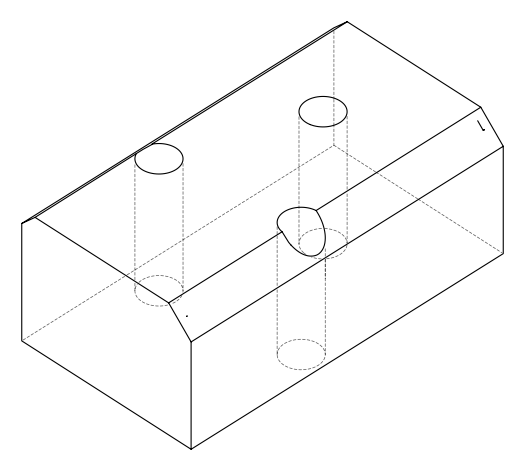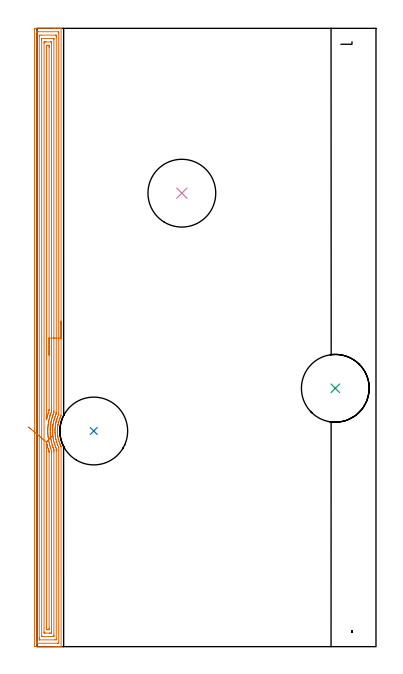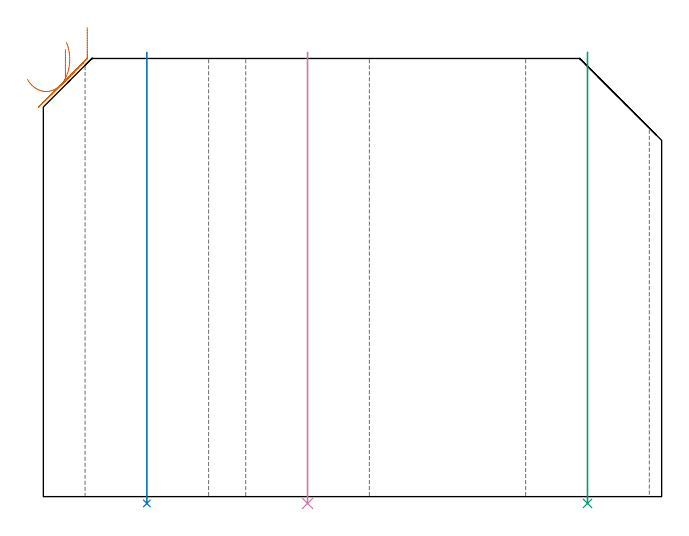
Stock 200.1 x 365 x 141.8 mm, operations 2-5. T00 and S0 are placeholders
(PLAN: 5 operations, 1 tool changes, 47.3 min)
(1 AREA_MILL | FG_CHAMFER_SURFACE | UGT0205_001 | 27.72 min | 126580 mm3)
(2 AREA_MILL_1 | FG_CHAMFER_SURFACE_1 | UGT0205_001 | 17.84 min | 44985 mm3)
(3 INDEXABLE_INSERT_DRILL_THROUGH_HOLE_FROM_SOLID | STEP1HOLE | NXT0302_035 | 0.59 min | 178103 mm3)
(4 INDEXABLE_INSERT_DRILL_THROUGH_HOLE_FROM_SOLID_1 | STEP1HOLE_1 | NXT0302_035 | 0.59 min | 172684 mm3)
(5 INDEXABLE_INSERT_DRILL_THROUGH_HOLE_FROM_SOLID_2 | STEP1HOLE_2 | NXT0302_035 | 0.59 min | 178116 mm3)
(TOOL UGT0205_001 | Chamfer Mill 20 x 3 x 45 deg. | D20 FL50 Z2)
(TOOL NXT0302_035 | Index. Insert Drill 40mm [880-D4000L40-05] | D40 PA176 FL200 Z2)
(OP 2 AREA_MILL_1)
G17 G21 G94 G90
T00 M6
G54
G17 G0 G90 X14.2 Y192.154 S1061 M3
G43 Z151.8 H0
G94 G1 Y192.116 Z150.928 F250.
Y192.002 Z150.063
Y191.813 Z149.212
Y191.551 Z148.38
Y191.217 Z147.574
Y190.814 Z146.8
Y190.346 Z146.064
Y189.815 Z145.372
Y189.225 Z144.729
Y188.582 Z144.139
Y187.89 Z143.608
Y187.154 Z143.14
Y186.38 Z142.737
Y185.574 Z142.403
Y184.742 Z142.141
Y183.891 Z141.952
Y183.026 Z141.838
Y182.154 Z141.8
Y136.472
X14.194 Y136.423 Z141.791
X14.177 Y136.37 Z141.775
X14.099 Y136.212 Z141.698
X13.87 Y135.724 Z141.47
X13.814 Y135.603 Z141.413
X13.796 Y135.562 Z141.396
X13.613 Y135.132 Z141.209
X13.518 Y134.914 Z141.118
X13.432 Y134.71 Z141.028
X13.423 Y134.685 Z141.018
X13.207 Y134.136 Z140.805
X13.097 Y133.816 Z140.696
X13.09 Y133.791 Z140.688
X12.818 Y132.923 Z140.415
X12.579 Y132.029 Z140.177
X12.374 Y131.11 Z139.969
X12.345 Y130.969 Z139.943
X12.314 Y130.813 Z139.913
X12.279 Y130.586 Z139.878
X12.229 Y130.243 Z139.822
X12.226 Y130.216 Z139.818
X12.125 Y129.417 Z139.722
X12.116 Y129.35 Z139.714
X12.047 Y128.53 Z139.643
X12.042 Y128.457 Z139.635
X12.041 Y128.429 Z139.633
X12.018 Y128.01 Z139.614
X12.011 Y127.758 Z139.609
X12.007 Y127.563 Z139.602
X12.008 Y127.535 Z139.601
X12.006 Y127.116
X12.009 Y127.007
X12.016 Y126.793
X12.019 Y126.67 Z139.607
X12.06 Y125.938 Z139.656
X12.067 Y125.828 Z139.661
X12.071 Y125.777 Z139.663
X12.074 Y125.747 Z139.665
X12.105 Y125.425 Z139.699
X12.16 Y124.883 Z139.751
X12.287 Y123.96 Z139.883
X12.3 Y123.873 Z139.898
X12.314 Y123.787 Z139.913
X12.458 Y123.097 Z140.053
X12.672 Y122.203 Z140.269
X12.93 Y121.296 Z140.529
X13.063 Y120.886 Z140.659
X13.206 Y120.463 Z140.806
X13.333 Y120.151 Z140.93
X13.421 Y119.938 Z141.015
X13.498 Y119.739 Z141.098
X13.514 Y119.699 Z141.114
X13.587 Y119.524 Z141.183
X13.831 Y118.971 Z141.43
X13.983 Y118.63 Z141.58
X14. Y118.597 Z141.596
X14.187 Y118.208 Z141.786
X14.194 Y118.178 Z141.794
X14.2 Y118.151 Z141.8
Y0.177
X14.198 Y0.01 Z141.789
X14.047 Y0.003 Z141.639
X13.889 Y0. Z141.489
X13.623 Z141.223
X12.93 Z140.524
X11.706 Z139.302
X11.175 Z138.769
X10.563 Z138.158
X-1.107 Z126.49
X-1.375 Y0.003 Z126.222
X-1.492 Y0.01 Z126.106
X-1.499 Y0.129 Z126.099
X-1.5 Y0.624 Z126.1
Y363.883
X-1.499 Y364.377 Z126.101
X-1.496 Y364.773 Z126.102
X-1.493 Y364.99 Z126.105
X-1.107 Y365. Z126.49
X10.563 Z138.158
X12.93 Z140.524
X13.623 Z141.223
X13.889 Z141.489
X14.047 Y364.997 Z141.639
X14.197 Y364.99 Z141.788
X14.2 Y364.823 Z141.8
Y182.154
X12.786 Z140.386
X12.785 Y137.366 Z140.385
X12.784 Y137.179 Z140.384
X12.781 Y137.086 Z140.381
X12.779 Y137.042 Z140.379
X12.765 Y137.005 Z140.365
X12.389 Y136.13 Z139.989
X12.155 Y135.579 Z139.755
X12.137 Y135.535 Z139.737
X12.125 Y135.504 Z139.725
X12.052 Y135.314 Z139.652
X11.887 Y134.853 Z139.487
X11.829 Y134.685 Z139.429
X11.669 Y134.182 Z139.269
X11.549 Y133.791 Z139.149
X11.464 Y133.496 Z139.064
X11.299 Y132.897 Z138.899
X11.284 Y132.842 Z138.884
X11.273 Y132.798 Z138.873
X11.175 Y132.388 Z138.775
X11.105 Y132.075 Z138.705
X11.09 Y132.004 Z138.69
X10.955 Y131.334 Z138.555
X10.919 Y131.11 Z138.519
X10.836 Y130.561 Z138.436
X10.792 Y130.216 Z138.392
X10.738 Y129.767 Z138.338
X10.695 Y129.322 Z138.295
X10.663 Y128.95 Z138.263
X10.626 Y128.429 Z138.226
X10.61 Y128.11 Z138.21
X10.597 Y127.535 Z138.197
X10.596 Y127.231 Z138.196
X10.606 Y126.641 Z138.206
X10.621 Y126.311 Z138.221
X10.657 Y125.747 Z138.257
X10.688 Y125.35 Z138.288
X10.737 Y124.854 Z138.337
X10.795 Y124.347 Z138.395
X10.849 Y123.96 Z138.449
X10.949 Y123.296 Z138.549
X10.995 Y123.066 Z138.595
X11.175 Y122.212 Z138.775
X11.186 Y122.165 Z138.786
X11.417 Y121.279 Z139.017
X11.51 Y120.937 Z139.11
X11.676 Y120.385 Z139.276
X11.925 Y119.621 Z139.525
X11.972 Y119.491 Z139.572
X11.995 Y119.432 Z139.595
X12.284 Y118.715 Z139.884
X12.717 Y117.704 Z140.317
X12.78 Y117.551 Z140.38
X12.786 Y115.916 Z140.386
X12.785 Y2.558 Z140.385
Y2.411
X12.78 Y2.038 Z140.38
X12.779 Y2.02 Z140.379
X12.767 Y2.01 Z140.367
X12.698 Y2.006 Z140.298
X12.59 Y2.002 Z140.19
X12.455 Y2. Z140.055
X12.052 Z139.652
X0.173 Z127.773
X-0.015 Y2.003 Z127.585
X-0.048 Y2.005 Z127.552
X-0.078 Y2.01 Z127.522
X-0.08 Y2.053 Z127.52
X-0.084 Y2.263 Z127.516
X-0.085 Y2.411 Z127.515
X-0.086 Y3.158 Z127.514
Y362.442
X-0.085 Y362.589 Z127.515
X-0.081 Y362.962 Z127.52
X-0.079 Y362.98 Z127.521
X-0.067 Y362.99 Z127.533
X0.002 Y362.994 Z127.602
X0.11 Y362.998 Z127.71
X0.244 Y363. Z127.844
X0.648 Z128.248
X12.527 Z140.127
X12.715 Y362.997 Z140.315
X12.748 Y362.995 Z140.348
X12.778 Y362.99 Z140.378
X12.78 Y362.947 Z140.38
X12.784 Y362.737 Z140.384
X12.785 Y362.589 Z140.385
X12.786 Y361.842 Z140.386
Y182.154
X11.371 Z138.971
Y138.26
X11.37 Y138.061 Z138.97
X11.366 Y137.713 Z138.966
X11.364 Y137.629 Z138.964
X11.335 Y137.552 Z138.935
X11.261 Y137.366 Z138.861
X11.235 Y137.305 Z138.835
X11.175 Y137.163 Z138.775
X10.975 Y136.676 Z138.575
X10.894 Y136.472 Z138.494
X10.729 Y136.033 Z138.329
X10.565 Y135.579 Z138.165
X10.497 Y135.376 Z138.097
X10.298 Y134.758 Z137.898
X10.281 Y134.702 Z137.881
X10.275 Y134.685 Z137.875
X10.087 Y134.006 Z137.687
X10.03 Y133.791 Z137.63
X9.906 Y133.297 Z137.506
X9.81 Y132.897 Z137.41
X9.738 Y132.574 Z137.338
X9.619 Y132.004 Z137.219
X9.586 Y131.835 Z137.186
X9.467 Y131.11 Z137.067
X9.46 Y131.069 Z137.06
X9.42 Y130.778 Z137.02
X9.36 Y130.278 Z136.96
X9.353 Y130.216 Z136.953
X9.279 Y129.466 Z136.879
X9.267 Y129.322 Z136.867
X9.219 Y128.634 Z136.819
X9.208 Y128.429 Z136.808
X9.186 Y127.773 Z136.786
X9.183 Y127.535 Z136.783
X9.186 Y126.88 Z136.786
X9.191 Y126.641 Z136.791
X9.222 Y125.949 Z136.822
X9.235 Y125.747 Z136.835
X9.293 Y124.984 Z136.893
X9.305 Y124.854 Z136.905
X9.399 Y123.982 Z136.999
X9.401 Y123.96 Z137.001
X9.42 Y123.822 Z137.02
X9.534 Y123.066 Z137.134
X9.557 Y122.927 Z137.157
X9.71 Y122.172 Z137.31
X9.79 Y121.795 Z137.39
X9.915 Y121.279 Z137.515
X10.081 Y120.606 Z137.681
X10.142 Y120.385 Z137.742
X10.298 Y119.844 Z137.898
X10.407 Y119.491 Z138.007
X10.46 Y119.326 Z138.06
X10.713 Y118.597 Z138.313
X10.986 Y117.896 Z138.586
X11.065 Y117.704 Z138.665
X11.175 Y117.438 Z138.775
X11.358 Y117. Z138.958
X11.364 Y116.81 Z138.964
X11.368 Y116.613 Z138.968
X11.371 Y115.916 Z138.971
Y115.223
Y4.893
X11.365 Y4.198 Z138.965
X11.363 Y4.007 Z138.963
X10.298 Y4. Z137.898
X1.718 Y4.001 Z129.318
X1.525 Y4.005 Z129.125
X1.337 Y4.01 Z128.937
X1.333 Y4.198 Z128.933
X1.33 Y4.397 Z128.93
X1.329 Y5.092 Z128.929
X1.328 Y5.292 Z128.928
X1.329 Y360.107 Z128.929
X1.335 Y360.802 Z128.935
X1.337 Y360.993 Z128.937
X2.402 Y361. Z130.002
X10.981 Y360.999 Z138.581
X11.175 Y360.995 Z138.775
X11.363 Y360.99 Z138.963
X11.367 Y360.802 Z138.967
X11.37 Y360.603 Z138.97
X11.371 Y359.908 Z138.971
Y359.708
Y182.154
X9.957 Z137.557
Y139.154
X9.956 Y138.608 Z137.556
X9.952 Y138.26 Z137.552
X9.95 Y138.194 Z137.55
X9.929 Y138.133 Z137.529
X9.888 Y138.022 Z137.488
X9.82 Y137.852 Z137.42
X9.626 Y137.366 Z137.226
X9.567 Y137.216 Z137.167
X9.42 Y136.826 Z137.02
X9.328 Y136.566 Z136.928
X9.296 Y136.472 Z136.896
X9.111 Y135.893 Z136.711
X9.014 Y135.579 Z136.614
X8.905 Y135.21 Z136.505
X8.756 Y134.685 Z136.356
X8.71 Y134.515 Z136.31
X8.543 Y133.87 Z136.143
X8.528 Y133.806 Z136.128
X8.525 Y133.791 Z136.125
X8.367 Y133.077 Z135.967
X8.329 Y132.897 Z135.929
X8.217 Y132.336 Z135.817
X8.163 Y132.004 Z135.763
X8.096 Y131.566 Z135.696
X8.032 Y131.11 Z135.632
X7.99 Y130.779 Z135.59
X7.927 Y130.216 Z135.527
X7.903 Y129.975 Z135.503
X7.846 Y129.322 Z135.446
X7.833 Y129.152 Z135.433
X7.79 Y128.429 Z135.39
X7.785 Y128.307 Z135.385
X7.766 Y127.535 Z135.366
X7.765 Y127.434 Z135.365
X7.773 Y126.641 Z135.373
X7.776 Y126.529 Z135.376
X7.814 Y125.747 Z135.414
X7.824 Y125.586 Z135.424
X7.881 Y124.854 Z135.481
X7.903 Y124.612 Z135.503
X7.974 Y123.96 Z135.574
X8.016 Y123.603 Z135.616
X8.092 Y123.066 Z135.692
X8.169 Y122.553 Z135.769
X8.241 Y122.172 Z135.841
X8.386 Y121.439 Z135.986
X8.421 Y121.279 Z136.021
X8.543 Y120.748 Z136.143
X8.633 Y120.385 Z136.233
X8.665 Y120.261 Z136.265
X8.877 Y119.491 Z136.477
X9.014 Y119.011 Z136.614
X9.145 Y118.597 Z136.745
X9.42 Y117.76 Z137.02
X9.44 Y117.704 Z137.04
X9.452 Y117.672 Z137.052
X9.793 Y116.81 Z137.393
X9.889 Y116.564 Z137.489
X9.95 Y116.397 Z137.55
X9.953 Y116.267 Z137.553
X9.956 Y115.916 Z137.556
X9.957 Y115.37 Z137.557
Y115.023
Y6.88
X9.956 Y6.334 Z137.556
X9.953 Y6.151 Z137.553
X9.95 Y6.014 Z137.55
X9.852 Y6.01 Z137.452
X9.42 Y6. Z137.02
X9.407 Z137.007
X3.266 Z130.866
X2.849 Y6.007 Z130.449
X2.751 Y6.01 Z130.351
X2.747 Y6.075 Z130.347
X2.745 Y6.145 Z130.345
X2.743 Y6.532 Z130.343
Y358.12
X2.744 Y358.666 Z130.344
X2.746 Y358.849 Z130.346
X2.749 Y358.986 Z130.349
X2.848 Y358.99 Z130.448
X3.279 Y359. Z130.879
X3.293 Z130.893
X9.434 Z137.034
X9.851 Y358.992 Z137.451
X9.948 Y358.99 Z137.548
X9.952 Y358.925 Z137.552
X9.954 Y358.855 Z137.554
X9.957 Y358.468 Z137.557
Y182.154
X8.543 Z136.143
Y139.154
X8.529 Y138.713 Z136.129
X8.409 Y138.396 Z136.009
X8.358 Y138.26 Z135.958
X8.17 Y137.746 Z135.77
X8.035 Y137.366 Z135.635
X7.941 Y137.086 Z135.541
X7.742 Y136.472 Z135.342
X7.724 Y136.413 Z135.324
X7.666 Y136.221 Z135.266
X7.524 Y135.723 Z135.124
X7.484 Y135.579 Z135.084
X7.337 Y135.02 Z134.937
X7.252 Y134.685 Z134.852
X7.161 Y134.305 Z134.761
X7.043 Y133.791 Z134.643
X6.997 Y133.579 Z134.597
X6.854 Y132.897 Z134.454
X6.844 Y132.841 Z134.444
X6.789 Y132.512 Z134.389
X6.721 Y132.073 Z134.321
X6.711 Y132.004 Z134.311
X6.615 Y131.286 Z134.215
X6.594 Y131.11 Z134.194
X6.525 Y130.484 Z134.125
X6.499 Y130.216 Z134.099
X6.452 Y129.666 Z134.052
X6.427 Y129.322 Z134.027
X6.396 Y128.828 Z133.996
X6.377 Y128.429 Z133.977
X6.363 Y127.968 Z133.963
X6.355 Y127.535 Z133.955
X6.356 Y127.082 Z133.956
X6.362 Y126.641 Z133.962
X6.378 Y126.165 Z133.978
X6.399 Y125.747 Z133.999
X6.431 Y125.218 Z134.031
X6.46 Y124.854 Z134.06
X6.512 Y124.241 Z134.112
X6.542 Y123.96 Z134.142
X6.623 Y123.234 Z134.223
X6.646 Y123.066 Z134.246
X6.771 Y122.19 Z134.371
X6.774 Y122.172 Z134.374
X6.789 Y122.081 Z134.389
X6.947 Y121.279 Z134.547
X6.989 Y121.075 Z134.589
X7.145 Y120.385 Z134.745
X7.255 Y119.91 Z134.855
X7.363 Y119.491 Z134.963
X7.575 Y118.69 Z135.175
X7.601 Y118.597 Z135.201
X7.666 Y118.378 Z135.266
X7.879 Y117.704 Z135.479
X7.984 Y117.38 Z135.584
X8.182 Y116.81 Z135.782
X8.516 Y115.944 Z136.116
X8.524 Y115.916 Z136.124
X8.536 Y115.858 Z136.136
X8.539 Y115.804 Z136.139
X8.541 Y115.693 Z136.141
X8.543 Y115.469 Z136.143
Y115.023
Y8.667
X8.536 Y8.221 Z136.136
X8.532 Y8.01 Z136.132
X8.317 Y8.004 Z135.917
X7.666 Y8.001 Z135.266
X7.443 Y8. Z135.043
X4.811 Y8.001 Z132.411
X4.289 Y8.007 Z131.889
X4.167 Y8.01 Z131.767
X4.163 Y8.221 Z131.763
X4.157 Y8.667 Z131.757
Y356.333
X4.164 Y356.779 Z131.764
X4.168 Y356.99 Z131.768
X4.383 Y356.996 Z131.983
X5.034 Y356.999 Z132.634
X5.257 Y357. Z132.857
X7.889 Y356.999 Z135.489
X8.411 Y356.993 Z136.011
X8.533 Y356.99 Z136.133
X8.537 Y356.779 Z136.137
X8.543 Y356.333 Z136.143
Y182.154
X7.129 Z134.729
X7.128 Y140.047 Z134.728
X7.127 Y139.702 Z134.727
X7.124 Y139.427 Z134.724
X7.122 Y139.292 Z134.722
X7.082 Y139.154 Z134.682
X6.763 Y138.26 Z134.363
X6.554 Y137.605 Z134.154
X6.479 Y137.366 Z134.079
X6.346 Y136.923 Z133.946
X6.215 Y136.472 Z133.815
X6.148 Y136.231 Z133.748
X5.972 Y135.579 Z133.572
X5.959 Y135.53 Z133.559
X5.911 Y135.339 Z133.511
X5.787 Y134.811 Z133.387
X5.758 Y134.685 Z133.358
X5.615 Y134.048 Z133.215
X5.59 Y133.949 Z133.19
X5.578 Y134.044 Z133.178
X5.574 Y134.096 Z133.174
X5.572 Y134.137 Z133.172
X5.571 Y353.998 Z133.171
X5.574 Y354.545 Z133.174
X5.578 Y354.885 Z133.178
X5.583 Y354.99 Z133.183
X5.688 Y354.993 Z133.288
X5.911 Y354.997 Z133.511
X6.343 Y355. Z133.943
X6.789 Y354.998 Z134.389
X6.937 Y354.995 Z134.537
X7.056 Y354.99 Z134.656
X7.122 Y354.982 Z134.722
X7.124 Y354.892 Z134.724
X7.127 Y354.545 Z134.727
X7.128 Y354.199 Z134.728
X7.129 Y353.652 Z134.729
Y182.154
Y181.283 Z134.767
Y180.418 Z134.881
Y179.566 Z135.07
Y178.734 Z135.332
Y177.928 Z135.666
Y177.154 Z136.069
Y176.418 Z136.537
Y175.726 Z137.068
Y175.083 Z137.658
Y174.494 Z138.301
Y173.963 Z138.993
Y173.494 Z139.729
Y173.091 Z140.503
Y172.757 Z141.309
Y172.495 Z142.141
Y172.306 Z142.992
Y172.192 Z143.857
Y172.154 Z144.729
G0 Z151.8
X-5.163 Y129.744
Z135.033
G1 X-4.734 Y129.384 Z134.365
X-4.262 Y128.988 Z133.747
X-3.75 Y128.558 Z133.186
X-3.203 Y128.099 Z132.685
X-2.625 Y127.614 Z132.248
X-2.019 Y127.106 Z131.879
X-1.392 Y126.579 Z131.58
X-0.746 Y126.037 Z131.353
X-0.088 Y125.485 Z131.201
X0.577 Y124.927 Z131.124
X1.246 Y124.366
X1.911 Y123.807 Z131.199
X2.569 Y123.255 Z131.35
X3.215 Y122.713 Z131.575
X3.843 Y122.186 Z131.872
X4.449 Y121.677 Z132.241
X5.028 Y121.191 Z132.676
X5.576 Y120.732 Z133.176
X5.58 Y120.728 Z133.18
X5.586 Y120.716 Z133.186
X5.842 Y119.561 Z133.442
X5.859 Y119.491 Z133.459
X5.911 Y119.274 Z133.511
X6.088 Y118.597 Z133.688
X6.154 Y118.351 Z133.754
X6.339 Y117.704 Z133.939
X6.525 Y117.079 Z134.125
X6.612 Y116.81 Z134.212
X6.789 Y116.276 Z134.389
X6.915 Y115.916 Z134.515
X6.989 Y115.712 Z134.589
X7.082 Y115.463 Z134.682
X7.118 Y115.364 Z134.718
X7.122 Y115.295 Z134.722
X7.126 Y115.023 Z134.726
X7.128 Y114.677 Z134.728
Y11.002
X7.126 Y10.455 Z134.726
X7.122 Y10.115 Z134.722
X7.117 Y10.01 Z134.717
X7.012 Y10.007 Z134.612
X6.789 Y10.003 Z134.389
X6.357 Y10. Z133.957
X5.911 Y10.002 Z133.511
X5.763 Y10.005 Z133.363
X5.644 Y10.01 Z133.244
X5.578 Y10.018 Z133.178
X5.576 Y10.108 Z133.176
X5.573 Y10.455 Z133.173
X5.571 Y10.801 Z133.171
Y11.348
Y120.385
X5.572 Y120.718 Z133.172
X5.574 Y120.729 Z133.174
X5.576 Y120.732 Z133.176
X6.041 Y121.264 Z133.687
X6.475 Y121.762 Z134.257
X6.875 Y122.219 Z134.883
X7.237 Y122.634 Z135.559
X7.56 Y123.003 Z136.281
X7.839 Y123.324 Z137.043
X8.074 Y123.592 Z137.839
X8.263 Y123.808 Z138.663
X8.403 Y123.969 Z139.509
X8.494 Y124.074 Z140.37
X8.536 Y124.121 Z141.24
X8.528 Y124.112 Z142.112
X8.469 Y124.045 Z142.98
X8.361 Y123.921 Z143.837
X8.205 Y123.742 Z144.676
X8.001 Y123.508 Z145.492
X7.751 Y123.222 Z146.277
X7.456 Y122.885 Z147.026
G0 Z151.8
M5
M2
(OP 3 INDEXABLE_INSERT_DRILL_THROUGH_HOLE_FROM_SOLID)
G17 G21 G94 G90
T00 M6
G54
G17 G0 G90 X33.5 Y127.3 S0 M3
G43 Z151.8 H1
G94 G81 G98 Z-2.198 F250. R143.8
G80
M5
M2
(OP 4 INDEXABLE_INSERT_DRILL_THROUGH_HOLE_FROM_SOLID_1)
G17 G21 G94 G90
T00 M6
G54
G17 G0 G90 X176.1 Y152.5 S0 M3
G43 Z151.8 H1
G94 G81 G98 Z-2.198 F250. R143.8
G80
M5
M2
(OP 5 INDEXABLE_INSERT_DRILL_THROUGH_HOLE_FROM_SOLID_2)
G17 G21 G94 G90
T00 M6
G54
G17 G0 G90 X85.5 Y267.7 S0 M3
G43 Z151.8 H1
G94 G81 G98 Z-2.198 F250. R143.8
G80
M5
M2
